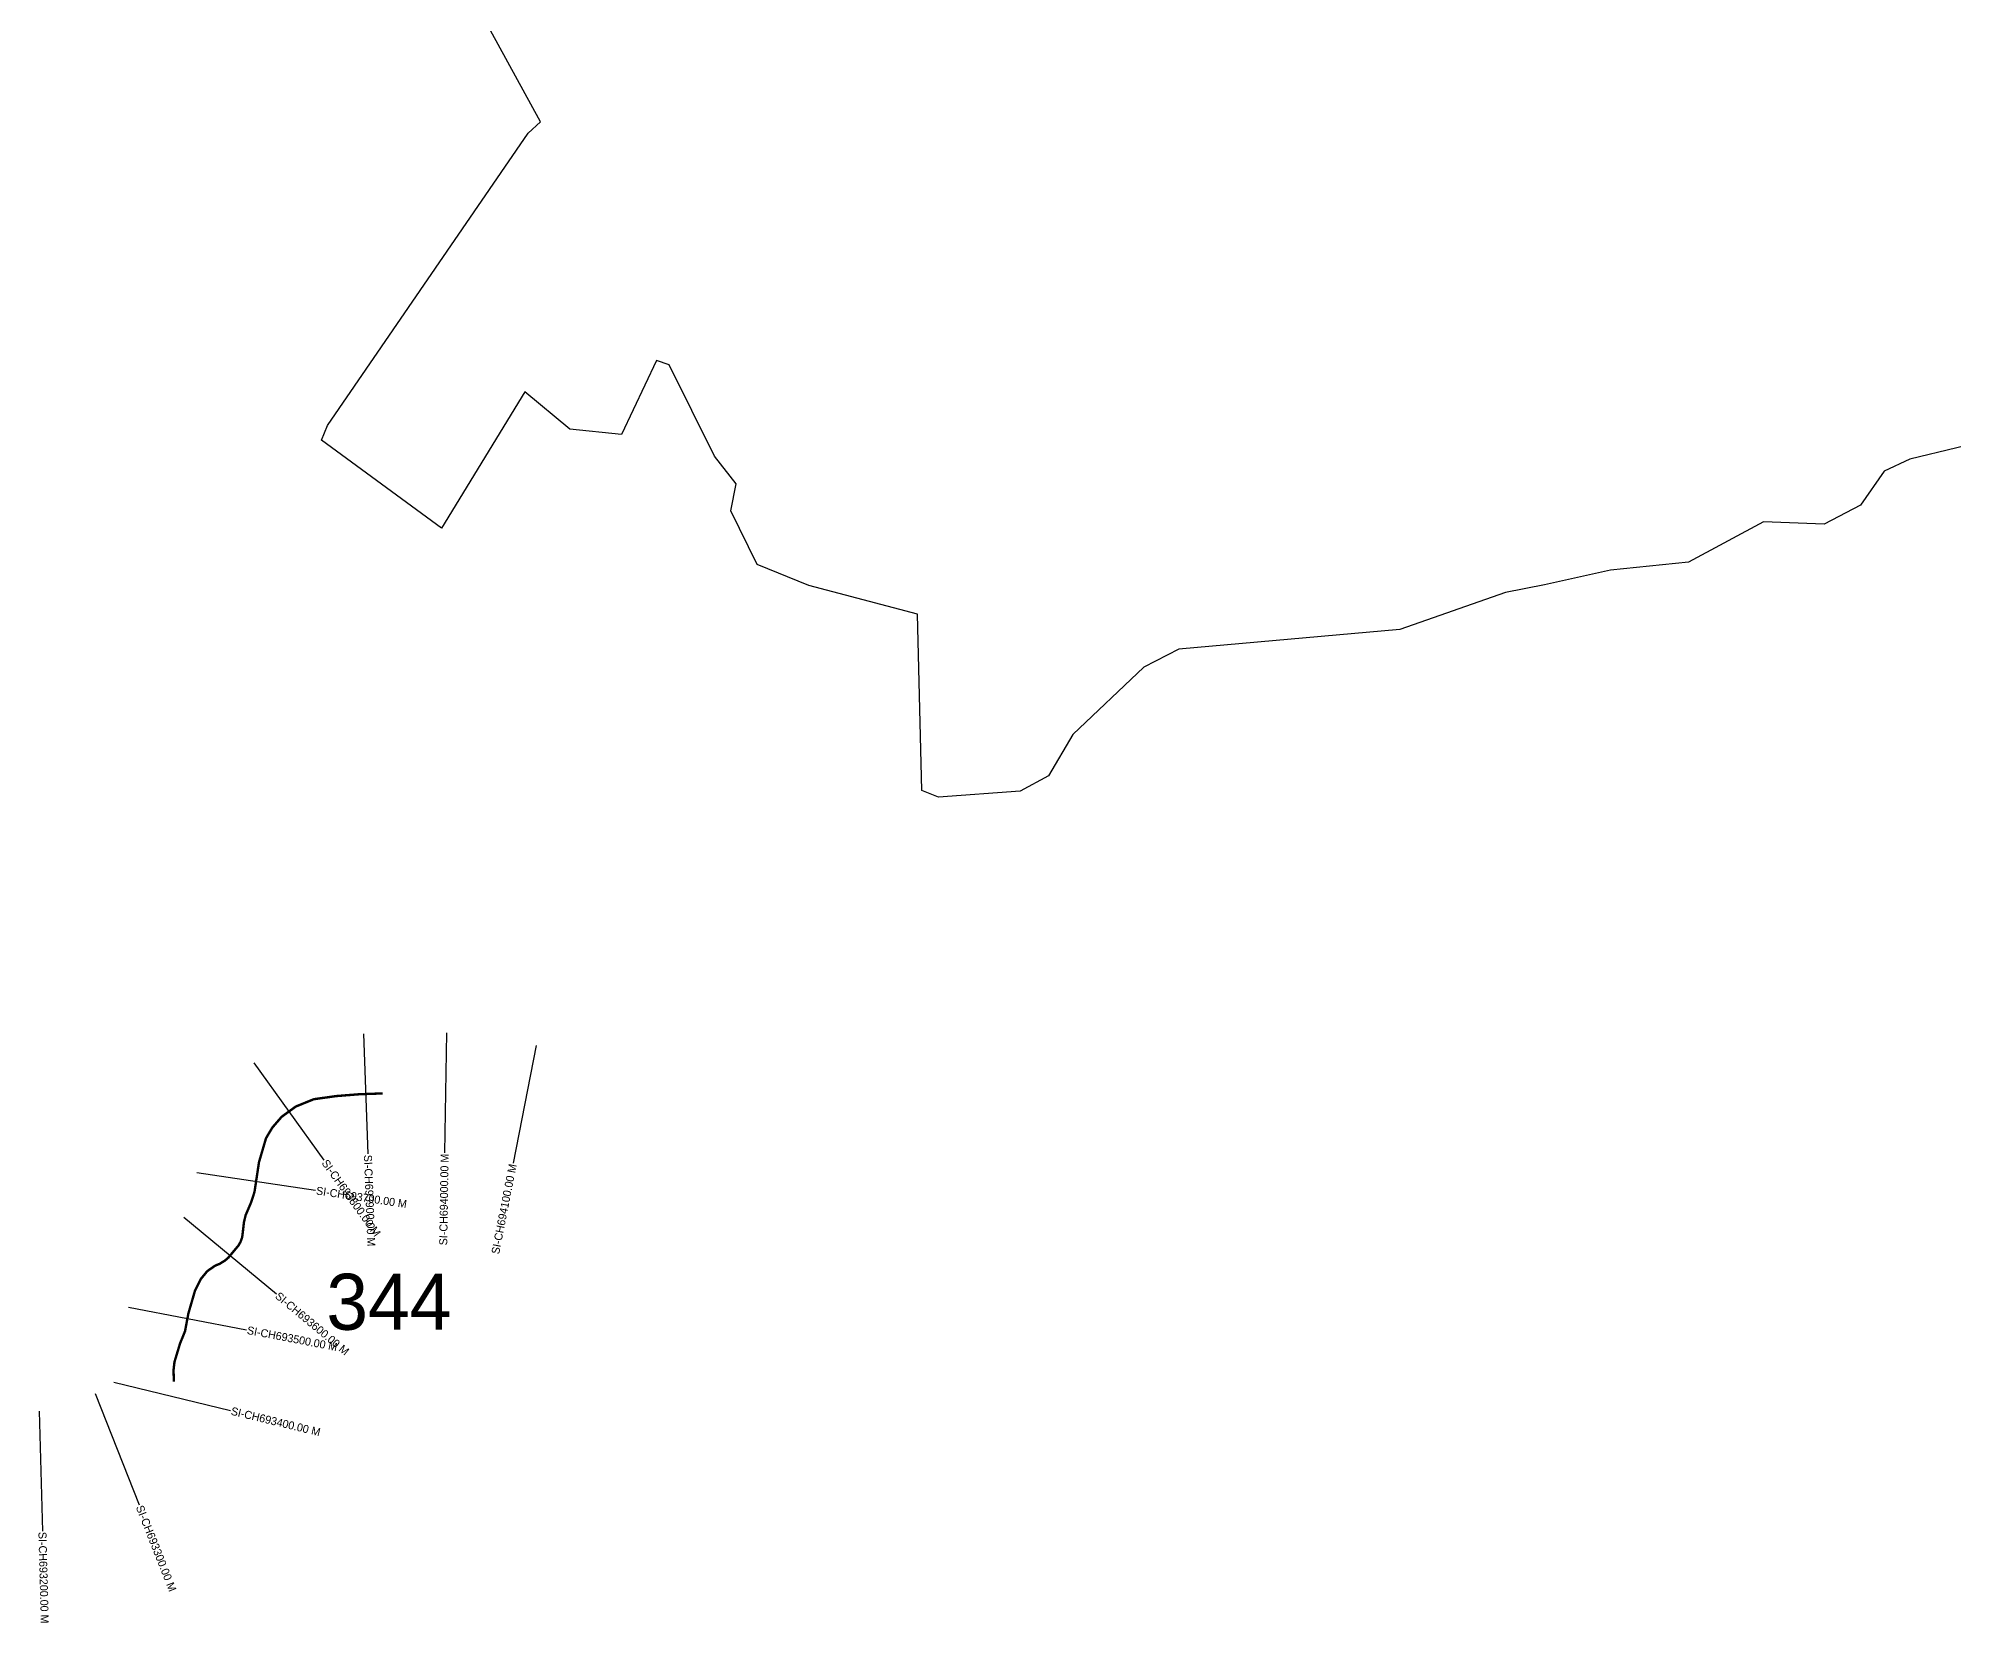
# Model space of a CAD drawing. Header units: metres. Extents: x 339539 to 346860, y 1761940 to 1766040.
# Drawn here: x 342813 to 345206, y 1761940 to 1763920 of the extents above; entities that cross this region are included whole.
import ezdxf
from ezdxf.enums import TextEntityAlignment as Align

# ---------------------------------------------------------------- set-up
doc = ezdxf.new("R2010")
doc.units = ezdxf.units.M
for name, color, linetype in [('CS', 134, 'Continuous'), ('CSMark', 6, 'Continuous'), ('NATURALLY PROTECTED', 3, 'Continuous')]:
    doc.layers.add(name, color=color, linetype=linetype)

msp = doc.modelspace()

# ---------------------------------------------------------------- linework, layer by layer
at = {"color": 6}
msp.add_lwpolyline([(345268.7, 1763422.4), (345151.3, 1763393.8), (345119.3, 1763378.8), (345089.7, 1763336.6), (345044.2, 1763312.9), (344968.4, 1763315.7), (344874.8, 1763265.4), (344777.4, 1763255.1), (344694.9, 1763236.9), (344646, 1763227.5), (344514, 1763180.9), (344237.8, 1763156.7), (344194, 1763134.2), (344105.2, 1763050.1), (344075, 1762998.2), (344039.4, 1762979.2), (343937.6, 1762971.5), (343916.6, 1762980.1), (343911.5, 1763200.3), (343775.5, 1763236.2), (343710.9, 1763262.5), (343678.1, 1763329.4), (343684.9, 1763362.9), (343657.8, 1763397.7), (343600.9, 1763511.7), (343585, 1763517.3), (343541.3, 1763424.6), (343476.9, 1763431.3), (343420.8, 1763478.1), (343316.5, 1763307.8), (343166.6, 1763417.8), (343174, 1763435.8), (343424.9, 1763801.2), (343440.3, 1763815.6), (343308.4, 1764057.1)], dxfattribs=at)
at = {"layer": 'CS'}
for p, q in [((343218.9, 1762675.7), (343224.6, 1762525.8)), ((343322.9, 1762677.1), (343320.5, 1762527.1)), ((343434.8, 1762661.3), (343405.9, 1762514.2)), ((343082.1, 1762639.7), (343169.7, 1762518)), ((343010.7, 1762502.7), (343159, 1762480.4)), ((342994.8, 1762446.8), (343110.2, 1762351)), ((342925.5, 1762334.3), (343072.8, 1762306.1)), ((342883.7, 1762226.7), (342938.7, 1762087.2)), ((342907.1, 1762240.8), (343052.9, 1762205.3)), ((342813.9, 1762204.5), (342817.8, 1762054.6))]:
    msp.add_line(p, q, dxfattribs=at)
at = {"layer": 'NATURALLY PROTECTED', "const_width": 3, "flags": 128}
msp.add_lwpolyline([(342982.2, 1762241.4), (342981.7, 1762255.5), (342982.9, 1762265.9), (342986.9, 1762279.2), (342989.9, 1762289.1), (342996.1, 1762304.3), (342997.8, 1762313.4), (343000.3, 1762326.6), (343008.5, 1762354.8), (343016.1, 1762369.9), (343023.9, 1762379.4), (343033.7, 1762386.2), (343039.5, 1762388.6), (343046, 1762392.6), (343050.5, 1762396.5), (343057.1, 1762404.5), (343062.7, 1762411.2), (343065.3, 1762415.6), (343067.5, 1762421.6), (343068.7, 1762431.6), (343069.7, 1762440.5), (343071.8, 1762449.2), (343078.8, 1762465.6), (343082.9, 1762478.4), (343088.5, 1762515.5), (343097.3, 1762545.5), (343105.2, 1762558.8), (343116.9, 1762572.3), (343134.6, 1762585.1), (343157, 1762594.2), (343184.8, 1762598.1), (343213.7, 1762600.4), (343241.5, 1762601.4), (343243.1, 1762601.5)], dxfattribs=at)

# ---------------------------------------------------------------- texts
at = {"insert": (343172.7, 1762376.1), "char_height": 70, "attachment_point": 1}
msp.add_mtext_dynamic_manual_height_columns('344', width=95.172, gutter_width=1, heights=[0], dxfattribs=at)
at = {"layer": 'CSMark'}
for s, rotation, p in [('SI-CH693800.00 M', 305.7572, (343170.3, 1762517.2)), ('SI-CH693900.00 M', 272.1552, (343224.6, 1762524.8)), ('SI-CH693700.00 M', 351.4378, (343160, 1762480.2)), ('SI-CH693600.00 M', 320.3148, (343111, 1762350.4)), ('SI-CH693500.00 M', 349.1704, (343073.8, 1762305.9)), ('SI-CH693400.00 M', 346.2888, (343053.8, 1762205)), ('SI-CH693300.00 M', 291.5149, (342939.1, 1762086.2)), ('SI-CH693200.00 M', 271.4987, (342817.9, 1762053.6))]:
    msp.add_text(s, height=10, rotation=rotation, dxfattribs=at).set_placement(p, align=Align.MIDDLE_LEFT)
for s, rotation, p in [('SI-CH694000.00 M', 89.0929, (343320.5, 1762526.1)), ('SI-CH694100.00 M', 78.8653, (343405.7, 1762513.2))]:
    msp.add_text(s, height=10, rotation=rotation, dxfattribs=at).set_placement(p, align=Align.MIDDLE_RIGHT)

doc.saveas('drawing.dxf')
